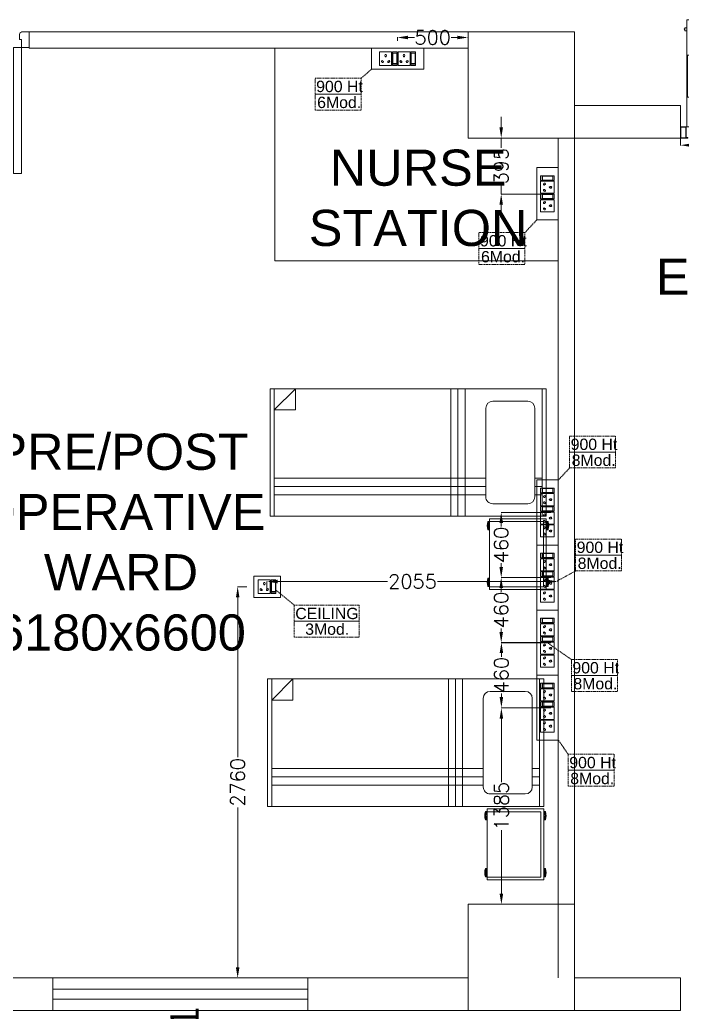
# Model space of a CAD drawing. Extents: x 3505867 to 4040009, y -660366 to -590408.
# Drawn here: x 3628198 to 3632873, y -613195 to -606194 of the extents above; entities that cross this region are included whole.
import ezdxf

# ---------------------------------------------------------------- set-up
doc = ezdxf.new("R2010")
doc.units = 0
doc.header["$LTSCALE"] = 6
doc.header["$MEASUREMENT"] = 0
doc.linetypes.add('1', pattern=[0])
doc.linetypes.add('DASHED2', pattern=[0.375, 0.25, -0.125])
doc.layers.get('0').update_dxf_attribs({"linetype": 'CONTINUOUS', "lineweight": 0})
doc.layers.get('Defpoints').update_dxf_attribs({"linetype": 'CONTINUOUS', "lineweight": 0})
doc.layers.add('CFT_LOOPING', color=7, linetype='1', lineweight=0, true_color=0xd6d600)
doc.layers.add('ELE-6A AC SOCKET', color=7, linetype='CONTINUOUS', lineweight=0, true_color=0x00ceb6)
for name, color, linetype, lineweight in [('COL', 5, 'CONTINUOUS', 0), ('DIM', 7, 'CONTINUOUS', 0), ('DOOR', 44, 'CONTINUOUS', 0), ('Double Leaf Door', 4, 'CONTINUOUS', 0), ('ELE-2NOS OF 6-16 RAW POWER SOCKET', 1, 'CONTINUOUS', 0), ('ELE-3NOS 6-16A POWER SOCKET', 5, 'CONTINUOUS', 0), ('ELE-8M 6-16A UPS SOCKET', 223, 'CONTINUOUS', 0), ('ELE-CABLE TRAY', 31, 'CONTINUOUS', 0), ('ELE. 2N0S OF 6-16 UPS SOCKETS', 191, 'CONTINUOUS', 0), ('furniture', 33, 'CONTINUOUS', 0), ('JOINERY', 7, 'CONTINUOUS', 0), ('TEXT', 5, 'CONTINUOUS', 0), ('WALL', 10, 'CONTINUOUS', 0), ('Window', 161, 'CONTINUOUS', 0)]:
    doc.layers.add(name, color=color, linetype=linetype, lineweight=lineweight)
doc.styles.add('ARIAL', font='arial.ttf')
doc.styles.add('ROMANS', font='romans.shx')
doc.styles.get("Standard").update_dxf_attribs({"font": 'SIMPLEX'})
doc.dimstyles.new('AEPL1', dxfattribs={"dimtxt": 100, "dimasz": 75, "dimexe": 1.25, "dimexo": 50, "dimtad": 0, "dimdec": 0, "dimtxsty": 'ROMANS', "dimcen": 2.5, "dimclrd": 7, "dimclre": 7, "dimadec": 0, "dimazin": 0, "dimtfac": 1, "dimtdec": 0, "dimtmove": 0, "dimatfit": 3, "dimfxl": 1, "dimlwd": 0, "dimlwe": 0, "dimarcsym": 0})

# ---------------------------------------------------------------- blocks, each defined once
blk = doc.blocks.new('1000')
at = {"layer": 'DOOR'}
for p, q in [((0, -111.1, 0), (0, 0)), ((0, 0), (55.2, 0, 0)), ((944.8, 0, 0), (944.8, -2.5, 0)), ((1000, 0), (944.8, 0, 0)), ((1000, -111.1, 0), (1000, 0)), ((55.2, 0, 0), (55.2, -2.5, 0)), ((70.2, -55, 0), (55.2, -55, 0)), ((55.2, -55, 0), (55.2, -111.1, 0)), ((70.2, -15, 0), (67.7, -15, 0)), ((70.2, -15, 0), (70.2, -55, 0)), ((929.8, -15, 0), (929.8, -55, 0)), ((929.8, -15, 0), (932.3, -15, 0)), ((929.8, -55, 0), (944.8, -55, 0)), ((944.8, -55, 0), (944.7, -111.1, 0)), ((55.2, -111.1, 0), (0, -111.1, 0)), ((55.2, -111.1, 0), (55.2, -1000.6, 0)), ((111.3, -111.1, 0), (55.2, -111.1, 0)), ((111.3, -1000.6, 0), (111.3, -111.1, 0)), ((944.7, -111.1, 0), (1000, -111.1, 0)), ((55.2, -1000.6, 0), (111.3, -1000.6, 0))]:
    blk.add_line(p, q, dxfattribs=at)
for centre, start_param, end_param in [((55.2, -15, 0), 3.926897, 5.497693), ((944.8, -15, 0), -0.785492, 0.785304)]:
    blk.add_ellipse(centre, major_axis=(-8.84, 8.84, 0), ratio=1, start_param=start_param, end_param=end_param, dxfattribs=at)
at = {"layer": 'DOOR', "color": 145}
blk.add_ellipse((71.4, -128.1, 0), major_axis=(597.3, 637.4, 0), ratio=0.999944, start_param=3.940126, end_param=5.484659, dxfattribs=at)
blk = doc.blocks.new('A$C45A5314D')
at = {"layer": 'furniture', "color": 117, "ltscale": 0.75}
for p, q in [((-1962.2, 946.4), (-1950, 946.4)), ((-1962.2, 946.4), (-1962.2, 887.3)), ((-1962.2, 945.5), (-1950, 945.5)), ((-1962.2, 944.4), (-1950, 944.4)), ((-1962.2, 943.2), (-1950, 943.2)), ((-1962.2, 941.5), (-1950, 941.5)), ((-1962.2, 939.2), (-1950, 939.2)), ((-1962.2, 936.2), (-1950, 936.2)), ((-1962.2, 932), (-1950, 932)), ((-1962.2, 927.1), (-1950, 927.1)), ((-1962.2, 920.9), (-1950, 920.9)), ((-1962.2, 912.9), (-1950, 912.9)), ((-1950, 467.5), (-1950, 967.5)), ((-1950, 967.5), (-1550, 967.5)), ((-1930.3, 947.8), (-1930.3, 487.2)), ((-1930.3, 947.8), (-1550, 947.8)), ((-1550, 967.5), (-1550, 467.5)), ((-1537.8, 946.4), (-1550, 946.4)), ((-1537.8, 945.5), (-1550, 945.5)), ((-1537.8, 944.4), (-1550, 944.4)), ((-1537.8, 943.2), (-1550, 943.2)), ((-1537.8, 941.5), (-1550, 941.5)), ((-1537.8, 939.2), (-1550, 939.2)), ((-1537.8, 936.2), (-1550, 936.2)), ((-1537.8, 932), (-1550, 932)), ((-1537.8, 927.1), (-1550, 927.1)), ((-1537.8, 920.9), (-1550, 920.9)), ((-1537.8, 912.9), (-1550, 912.9)), ((-1537.8, 946.4), (-1537.8, 887.3)), ((-1962.2, 906.7), (-1950, 906.7)), ((-1962.2, 901.8), (-1950, 901.8)), ((-1962.2, 897.6), (-1950, 897.6)), ((-1962.2, 894.6), (-1950, 894.6)), ((-1962.2, 892.3), (-1950, 892.3)), ((-1962.2, 890.6), (-1950, 890.6)), ((-1962.2, 889.4), (-1950, 889.4)), ((-1962.2, 888.2), (-1950, 888.2)), ((-1962.2, 887.3), (-1950, 887.3)), ((-1537.8, 906.7), (-1550, 906.7)), ((-1537.8, 901.8), (-1550, 901.8)), ((-1537.8, 897.6), (-1550, 897.6)), ((-1537.8, 894.6), (-1550, 894.6)), ((-1537.8, 892.3), (-1550, 892.3)), ((-1537.8, 890.6), (-1550, 890.6)), ((-1537.8, 889.4), (-1550, 889.4)), ((-1537.8, 888.2), (-1550, 888.2)), ((-1537.8, 887.3), (-1550, 887.3)), ((-1962.2, 545.4), (-1950, 545.4)), ((-1962.2, 545.4), (-1962.2, 486.3)), ((-1962.2, 544.5), (-1950, 544.5)), ((-1962.2, 543.4), (-1950, 543.4)), ((-1962.2, 542.2), (-1950, 542.2)), ((-1962.2, 540.4), (-1950, 540.4)), ((-1962.2, 538.1), (-1950, 538.1)), ((-1962.2, 535.2), (-1950, 535.2)), ((-1962.2, 531), (-1950, 531)), ((-1962.2, 526.1), (-1950, 526.1)), ((-1962.2, 519.9), (-1950, 519.9)), ((-1962.2, 511.9), (-1950, 511.9)), ((-1962.2, 505.7), (-1950, 505.7)), ((-1962.2, 500.7), (-1950, 500.7)), ((-1962.2, 496.6), (-1950, 496.6)), ((-1962.2, 493.6), (-1950, 493.6)), ((-1962.2, 491.3), (-1950, 491.3)), ((-1537.8, 545.4), (-1550, 545.4)), ((-1537.8, 544.5), (-1550, 544.5)), ((-1537.8, 543.4), (-1550, 543.4)), ((-1537.8, 542.2), (-1550, 542.2)), ((-1537.8, 540.4), (-1550, 540.4)), ((-1537.8, 538.1), (-1550, 538.1)), ((-1537.8, 535.2), (-1550, 535.2)), ((-1537.8, 531), (-1550, 531)), ((-1537.8, 526.1), (-1550, 526.1)), ((-1537.8, 519.9), (-1550, 519.9)), ((-1537.8, 511.9), (-1550, 511.9)), ((-1537.8, 505.7), (-1550, 505.7)), ((-1537.8, 500.7), (-1550, 500.7)), ((-1537.8, 496.6), (-1550, 496.6)), ((-1537.8, 493.6), (-1550, 493.6)), ((-1537.8, 491.3), (-1550, 491.3)), ((-1537.8, 545.4), (-1537.8, 486.3)), ((-1962.2, 489.6), (-1950, 489.6)), ((-1962.2, 488.4), (-1950, 488.4)), ((-1962.2, 487.2), (-1950, 487.2)), ((-1962.2, 486.3), (-1950, 486.3)), ((-1962.2, 486.3), (-1950, 486.3)), ((-1550, 467.5), (-1950, 467.5)), ((-1550, 487.2), (-1930.3, 487.2)), ((-1537.8, 489.6), (-1550, 489.6)), ((-1537.8, 488.4), (-1550, 488.4)), ((-1537.8, 487.2), (-1550, 487.2)), ((-1537.8, 486.3), (-1550, 486.3))]:
    blk.add_line(p, q, dxfattribs=at)
at = {"layer": 'furniture', "color": 117}
for p, q in [((0, 450), (-1950, 450)), ((-1950, 450), (-1950, -450)), ((-1920.5, 450), (-1920.5, -450)), ((-1376.5, -450), (-1376.5, 450)), ((-1326.5, -450), (-1326.5, 450)), ((-1276.5, -450), (-1276.5, 450)), ((-29.5, -450), (-29.5, 450)), ((0, -450), (0, 450)), ((-1572.3, 361.9), (-1819.8, 361.9)), ((-1920.5, 300), (-1869, 300)), ((-1869, 312.7), (-1869, -312.7)), ((-1523.1, 312.7), (-1523.1, -312.7)), ((-1523.1, 300), (-29.5, 300)), ((-1920.5, 240.9), (-1869, 240.9)), ((-1523.1, 240.9), (-29.5, 240.9)), ((-1920.5, 181.9), (-1869, 181.9)), ((-1523.1, 181.9), (-29.5, 181.9)), ((-179.5, -450), (-29.5, -300)), ((-179.5, -450), (-179.5, -300)), ((-29.5, -300), (-179.5, -300)), ((-1819.8, -361.9), (-1572.3, -361.9)), ((-1950, -450), (0, -450))]:
    blk.add_line(p, q, dxfattribs=at)
at = {"layer": 'furniture', "color": 117, "ltscale": 0.75}
for centre, start, end in [((-1876, 916.9), 161.07537, 198.92466), ((-1624, 916.9), 341.07537, 18.92466), ((-1876, 515.9), 161.07537, 198.92466), ((-1624, 515.9), 341.07537, 18.92466)]:
    blk.add_arc(centre, 91.1, start, end, dxfattribs=at)
at = {"layer": 'furniture', "color": 117}
for centre, start, end in [((-1819.8, 312.7), 90.00001, 180.00001), ((-1572.3, 312.7), 0.00001, 90.00001), ((-1819.8, -312.7), 180.00001, 270.00001), ((-1572.3, -312.7), 270.00001, 0.00001)]:
    blk.add_arc(centre, 49.2, start, end, dxfattribs=at)
blk = doc.blocks.new('*D606')
at = {"layer": 'Defpoints', "color": 0, "linetype": 'ByBlock', "transparency": 16777216}
for p in [(-8510, 7025), (-7055, 7025), (-7055, 6860)]:
    blk.add_point(p, dxfattribs=at)
at = {"layer": 'DIM', "color": 7, "linetype": 'ByBlock', "lineweight": 0, "transparency": 16777216}
for p, q in [((-8510, 6975), (-8510, 6858.8)), ((-7055, 6975), (-7055, 6858.8)), ((-8435, 6860), (-7952.2, 6860)), ((-7130, 6860), (-7612.8, 6860))]:
    blk.add_line(p, q, dxfattribs=at)
at = {"layer": 'DIM', "color": 7, "linetype": 'ByBlock', "transparency": 16777216}
for points in [[(-8435, 6872.5), (-8435, 6847.5), (-8510, 6860)], [(-7130, 6872.5), (-7130, 6847.5), (-7055, 6860)]]:
    blk.add_solid(points, dxfattribs=at)
at = {"layer": 'DIM', "color": 0, "linetype": 'ByBlock', "transparency": 16777216, "insert": (-7782.5, 6860), "char_height": 100, "attachment_point": 5, "style": 'ROMANS'}
blk.add_mtext('1455', dxfattribs=at)
blk = doc.blocks.new('2000x80')
at = {"layer": 'Double Leaf Door'}
for points in [[(104210, -25357.6), (104215, -25357.6), (104215, -25061.1), (104210, -25061.1)], [(104253.7, -25061.1), (104248.7, -25061.1), (104248.7, -25357.6), (104253.7, -25357.6)], [(105533.1, -25061.1), (105538, -25061.1), (105538, -25357.6), (105533.1, -25357.6)], [(105576.7, -25357.6), (105571.8, -25357.6), (105571.8, -25061.1), (105576.7, -25061.1)]]:
    blk.add_hatch(color=6, dxfattribs=at).paths.add_polyline_path(points)
at = {"layer": 'Double Leaf Door', "color": 8}
for p, q in [((104210, -25567.2), (104210, -24813)), ((104210, -24813), (104253.7, -24813)), ((104231.9, -25061.1), (104231.9, -24813)), ((104253.7, -24813), (104253.7, -25567.2)), ((105576.7, -24813), (105533.1, -24813)), ((105533.1, -24813), (105533.1, -25567.2)), ((105554.9, -25061.1), (105554.9, -24813)), ((105576.7, -25567.2), (105576.7, -24813)), ((104195.7, -24870.5), (104195.7, -24888.5)), ((104210, -24868.6), (104197.6, -24868.6)), ((104197.6, -24890.5), (104210, -24890.5)), ((104210, -24868.6), (104210, -24890.5)), ((105576.7, -24868.6), (105589.2, -24868.6)), ((105576.7, -24868.6), (105576.7, -24890.5)), ((105589.2, -24890.5), (105576.7, -24890.5)), ((105591.1, -24870.5), (105591.1, -24888.5)), ((104231.9, -25567.2), (104231.9, -25357.6)), ((105554.9, -25567.2), (105554.9, -25357.6)), ((104165.9, -25567.2), (104165.9, -25647.2)), ((104206.1, -25567.2), (104165.9, -25567.2)), ((104167.9, -25569.2), (104167.9, -25645.3)), ((104204.1, -25569.2), (104167.9, -25569.2)), ((104204.1, -25644.3), (104204.1, -25569.2)), ((104206.1, -25642.3), (104206.1, -25567.2)), ((104253.7, -25567.2), (104210, -25567.2)), ((105533.1, -25567.2), (105576.7, -25567.2)), ((105580.7, -25642.3), (105580.7, -25567.2)), ((105580.7, -25567.2), (105620.9, -25567.2)), ((105582.7, -25644.3), (105582.7, -25569.2)), ((105582.7, -25569.2), (105618.9, -25569.2)), ((105618.9, -25569.2), (105618.9, -25645.3)), ((105620.9, -25567.2), (105620.9, -25647.2)), ((104165.9, -25647.2), (104206.1, -25647.2)), ((104167.9, -25645.3), (104206.1, -25645.3)), ((104216, -25644.3), (104204.1, -25644.3)), ((104218, -25642.3), (104206.1, -25642.3)), ((104206.1, -25645.3), (104216, -25645.3)), ((104206.1, -25647.2), (104218, -25647.2)), ((104216, -25645.3), (104216, -25644.3)), ((104218, -25647.2), (104218, -25642.3)), ((105568.8, -25647.2), (105568.8, -25642.3)), ((105568.8, -25642.3), (105580.7, -25642.3)), ((105580.7, -25647.2), (105568.8, -25647.2)), ((105570.8, -25645.3), (105570.8, -25644.3)), ((105570.8, -25644.3), (105582.7, -25644.3)), ((105580.7, -25645.3), (105570.8, -25645.3)), ((105618.9, -25645.3), (105580.7, -25645.3)), ((105620.9, -25647.2), (105580.7, -25647.2))]:
    blk.add_line(p, q, dxfattribs=at)
at = {"layer": 'Double Leaf Door', "color": 6}
for p, q in [((104253.7, -25061.1), (104210, -25061.1)), ((104210, -25061.1), (104210, -25357.6)), ((104215, -25357.6), (104215, -25061.1)), ((104248.7, -25357.6), (104248.7, -25061.1)), ((104253.7, -25357.6), (104253.7, -25061.1)), ((105533.1, -25357.6), (105533.1, -25061.1)), ((105533.1, -25061.1), (105576.7, -25061.1)), ((105538, -25357.6), (105538, -25061.1)), ((105571.8, -25357.6), (105571.8, -25061.1)), ((105576.7, -25061.1), (105576.7, -25357.6)), ((104210, -25357.6), (104253.7, -25357.6)), ((105576.7, -25357.6), (105533.1, -25357.6))]:
    blk.add_line(p, q, dxfattribs=at)
at = {"layer": 'Double Leaf Door', "color": 6, "ltscale": 100}
for p, q in [((104248.7, -25061.1), (104248.7, -25357.6)), ((105538, -25061.1), (105538, -25357.6))]:
    blk.add_line(p, q, dxfattribs=at)
at = {"layer": 'Double Leaf Door', "color": 6}
for points in [[(104210, -25061.1), (104210, -25357.6), (104215, -25357.6), (104215, -25061.1), (104210, -25061.1)], [(104253.7, -25061.1), (104253.7, -25357.6), (104248.7, -25357.6), (104248.7, -25061.1), (104253.7, -25061.1)], [(105533.1, -25061.1), (105533.1, -25357.6), (105538, -25357.6), (105538, -25061.1), (105533.1, -25061.1)], [(105576.7, -25061.1), (105576.7, -25357.6), (105571.8, -25357.6), (105571.8, -25061.1), (105576.7, -25061.1)]]:
    blk.add_lwpolyline(points, dxfattribs=at)
at = {"layer": 'Double Leaf Door', "ltscale": 5000}
for points in [[(104210, -25061.1), (104210, -25357.6), (104215, -25357.6), (104215, -25061.1), (104210, -25061.1)], [(105576.7, -25061.1), (105576.7, -25357.6), (105571.8, -25357.6), (105571.8, -25061.1), (105576.7, -25061.1)]]:
    blk.add_lwpolyline(points, dxfattribs=at)
at = {"layer": 'Double Leaf Door', "color": 8}
for centre, radius, start, end in [((104143.8, -25554.6), 749.7, 359.03214, 81.57239), ((105589, -25508.8), 698.1, 94.59437, 184.8011), ((104195.7, -24879.5), 3.72, 90, 270), ((104197.6, -24870.5), 1.98, 90, 180), ((104197.6, -24888.5), 1.98, 180, 270), ((105589.2, -24870.5), 1.98, 0, 90), ((105589.2, -24888.5), 1.98, 270, 0), ((105591.1, -24879.5), 3.72, 270, 90)]:
    blk.add_arc(centre, radius, start, end, dxfattribs=at)
blk = doc.blocks.new('5Y3AQY')
at = {"layer": 'ELE. 2N0S OF 6-16 UPS SOCKETS', "color": 72, "lineweight": 0}
for p, q in [((-311.5, -26.5), (-277.7, -26.5)), ((-311.5, -123.5), (-311.5, -26.5)), ((-311.5, -123.5), (-311.5, -26.5)), ((-308.7, -37), (-280.5, -37)), ((-308.7, -113), (-308.7, -37)), ((-308.7, -40.4), (-280.5, -40.4)), ((-280.5, -37), (-280.5, -113)), ((-277.7, -26.5), (-277.7, -123.5)), ((-272.1, -26.5), (-272.1, -123.5)), ((-187.1, -26.5), (-272.1, -26.5)), ((-187.1, -123.5), (-187.1, -26.5)), ((-181.4, -26.5), (-147.6, -26.5)), ((-181.4, -123.5), (-181.4, -26.5)), ((-181.4, -123.5), (-181.4, -26.5)), ((-178.6, -37), (-150.4, -37)), ((-178.6, -113), (-178.6, -37)), ((-178.6, -40.4), (-150.4, -40.4)), ((-150.4, -37), (-150.4, -113)), ((-147.6, -26.5), (-147.6, -123.5)), ((-57, -26.5), (-142, -26.5)), ((-142, -26.5), (-142, -123.5)), ((-57, -123.5), (-57, -26.5)), ((-311.5, -123.5), (-277.7, -123.5)), ((-277.7, -123.5), (-311.5, -123.5)), ((-280.5, -113), (-308.7, -113)), ((-272.1, -123.5), (-187.1, -123.5)), ((-181.4, -123.5), (-147.6, -123.5)), ((-147.6, -123.5), (-181.4, -123.5)), ((-150.4, -113), (-178.6, -113)), ((-142, -123.5), (-57, -123.5))]:
    blk.add_line(p, q, dxfattribs=at)
blk.add_lwpolyline([(-368.5, 0), (0, 0), (0, -150), (-368.5, -150)], close=True, dxfattribs=at)
for centre, radius, start, end in [((-253.8, -56.1), 5.7, 87.48997, 354.73109), ((-249.3, -52.1), 4.6, 284.90486, 157.31619), ((-209.8, -52.1), 4.6, 22.68381, 255.09514), ((-205.3, -56.1), 5.7, 185.26891, 92.51003), ((-123.7, -56.1), 5.7, 87.48997, 354.73109), ((-119.2, -52.1), 4.6, 284.90486, 157.31619), ((-79.7, -52.1), 4.6, 22.68381, 255.09514), ((-75.2, -56.1), 5.7, 185.26891, 92.51003), ((-229.6, -99), 6.62, 127.15837, 52.84163), ((-229.6, -92.3), 4.22, 341.40312, 198.59688), ((-99.5, -99), 6.62, 127.15837, 52.84163), ((-99.5, -92.3), 4.22, 341.40312, 198.59688)]:
    blk.add_arc(centre, radius, start, end, dxfattribs=at)
blk = doc.blocks.new('RTUH 6U')
at = {"layer": 'ELE-2NOS OF 6-16 RAW POWER SOCKET', "color": 30, "lineweight": 0, "ltscale": 300}
for p, q in [((-311.5, -26.5), (-226.5, -26.5)), ((-311.5, -123.5), (-311.5, -26.5)), ((-226.5, -26.5), (-226.5, -123.5)), ((-187.1, -26.5), (-220.9, -26.5)), ((-220.9, -26.5), (-220.9, -123.5)), ((-189.9, -37), (-218, -37)), ((-218, -37), (-218, -113)), ((-189.9, -40.4), (-218, -40.4)), ((-189.9, -113), (-189.9, -37)), ((-187.1, -123.5), (-187.1, -26.5)), ((-187.1, -123.5), (-187.1, -26.5)), ((-181.4, -123.5), (-181.4, -26.5)), ((-181.4, -26.5), (-96.4, -26.5)), ((-96.4, -26.5), (-96.4, -123.5)), ((-57, -26.5), (-90.8, -26.5)), ((-90.8, -26.5), (-90.8, -123.5)), ((-59.8, -37), (-88, -37)), ((-88, -37), (-88, -113)), ((-59.8, -40.4), (-88, -40.4)), ((-59.8, -113), (-59.8, -37)), ((-57, -123.5), (-57, -26.5)), ((-57, -123.5), (-57, -26.5)), ((-226.5, -123.5), (-311.5, -123.5)), ((-187.1, -123.5), (-220.9, -123.5)), ((-220.9, -123.5), (-187.1, -123.5)), ((-218, -113), (-189.9, -113)), ((-96.4, -123.5), (-181.4, -123.5)), ((-57, -123.5), (-90.8, -123.5)), ((-90.8, -123.5), (-57, -123.5)), ((-88, -113), (-59.8, -113))]:
    blk.add_line(p, q, dxfattribs=at)
blk.add_lwpolyline([(0, 0), (-368.5, 0), (-368.5, -150), (0, -150)], close=True, dxfattribs=at)
for centre, radius, start, end in [((-293.2, -56.1), 5.7, 87.48997, 354.73109), ((-288.7, -52.1), 4.6, 284.90486, 157.31619), ((-249.3, -52.1), 4.6, 22.68381, 255.09514), ((-244.8, -56.1), 5.7, 185.26891, 92.51003), ((-163.1, -56.1), 5.7, 87.48997, 354.73109), ((-158.6, -52.1), 4.6, 284.90486, 157.31619), ((-119.2, -52.1), 4.6, 22.68381, 255.09514), ((-114.7, -56.1), 5.7, 185.26891, 92.51003), ((-269, -99), 6.62, 127.15837, 52.84163), ((-269, -92.3), 4.22, 341.40312, 198.59688), ((-138.9, -99), 6.62, 127.15837, 52.84163), ((-138.9, -92.3), 4.22, 341.40312, 198.59688)]:
    blk.add_arc(centre, radius, start, end, dxfattribs=at)
blk = doc.blocks.new('543WYH')
at = {"layer": 'ELE-2NOS OF 6-16 RAW POWER SOCKET', "color": 30, "linetype": 'ByBlock', "lineweight": 0}
for p, q in [((-123.5, -57), (-123.5, -90.8)), ((-26.5, -57), (-123.5, -57)), ((-26.5, -57), (-123.5, -57)), ((-113, -59.8), (-113, -88)), ((-37, -59.8), (-113, -59.8)), ((-109.6, -59.8), (-109.6, -88)), ((-37, -88), (-37, -59.8)), ((-26.5, -57), (-26.5, -90.8)), ((-26.5, -90.8), (-26.5, -57)), ((-123.5, -90.8), (-26.5, -90.8)), ((-123.5, -96.4), (-26.5, -96.4)), ((-123.5, -181.4), (-123.5, -96.4)), ((-113, -88), (-37, -88)), ((-26.5, -96.4), (-26.5, -181.4)), ((-26.5, -181.4), (-123.5, -181.4)), ((-123.5, -187.1), (-123.5, -220.9)), ((-26.5, -187.1), (-123.5, -187.1)), ((-26.5, -187.1), (-123.5, -187.1)), ((-113, -189.9), (-113, -218)), ((-37, -189.9), (-113, -189.9)), ((-109.6, -189.9), (-109.6, -218)), ((-37, -218), (-37, -189.9)), ((-26.5, -187.1), (-26.5, -220.9)), ((-26.5, -220.9), (-26.5, -187.1)), ((-123.5, -220.9), (-26.5, -220.9)), ((-123.5, -311.5), (-123.5, -226.5)), ((-123.5, -226.5), (-26.5, -226.5)), ((-113, -218), (-37, -218)), ((-26.5, -226.5), (-26.5, -311.5)), ((-26.5, -311.5), (-123.5, -311.5)), ((-123.5, -402.2), (-123.5, -317.1)), ((-123.5, -317.1), (-26.5, -317.1)), ((-26.5, -317.1), (-26.5, -402.2)), ((-26.5, -402.2), (-123.5, -402.2))]:
    blk.add_line(p, q, dxfattribs=at)
blk.add_lwpolyline([(-150, 0), (-150, -459.1), (0, -459.1), (0, 0)], close=True, dxfattribs=at)
for centre, radius, start, end in [((-97.9, -119.2), 4.6, 112.68381, 345.09514), ((-93.9, -114.7), 5.7, 275.26891, 182.51003), ((-57.7, -138.9), 4.22, 71.40312, 288.59688), ((-51, -138.9), 6.62, 217.15837, 142.84163), ((-97.9, -158.6), 4.6, 14.90486, 247.31619), ((-93.9, -163.1), 5.7, 177.48997, 84.73109), ((-97.9, -249.3), 4.6, 112.68381, 345.09514), ((-93.9, -244.8), 5.7, 275.26891, 182.51003), ((-57.7, -269), 4.22, 71.40312, 288.59688), ((-51, -269), 6.62, 217.15837, 142.84163), ((-97.9, -288.7), 4.6, 14.90486, 247.31619), ((-97.9, -339.9), 4.6, 112.68381, 345.09514), ((-93.9, -293.2), 5.7, 177.48997, 84.73109), ((-93.9, -335.4), 5.7, 275.26891, 182.51003), ((-97.9, -379.4), 4.6, 14.90486, 247.31619), ((-93.9, -383.9), 5.7, 177.48997, 84.73109), ((-57.7, -359.7), 4.22, 71.40312, 288.59688), ((-51, -359.7), 6.62, 217.15837, 142.84163)]:
    blk.add_arc(centre, radius, start, end, dxfattribs=at)
blk = doc.blocks.new('543E')
at = {"layer": 'ELE. 2N0S OF 6-16 UPS SOCKETS', "color": 72, "linetype": 'ByBlock', "lineweight": 0}
for p, q in [((-123.5, -57), (-123.5, -90.8)), ((-26.5, -57), (-123.5, -57)), ((-26.5, -57), (-123.5, -57)), ((-113, -59.8), (-113, -88)), ((-37, -59.8), (-113, -59.8)), ((-109.6, -59.8), (-109.6, -88)), ((-37, -88), (-37, -59.8)), ((-26.5, -57), (-26.5, -90.8)), ((-26.5, -90.8), (-26.5, -57)), ((-123.5, -90.8), (-26.5, -90.8)), ((-123.5, -96.4), (-26.5, -96.4)), ((-123.5, -181.4), (-123.5, -96.4)), ((-113, -88), (-37, -88)), ((-26.5, -96.4), (-26.5, -181.4)), ((-26.5, -181.4), (-123.5, -181.4)), ((-123.5, -187.1), (-123.5, -220.9)), ((-26.5, -187.1), (-123.5, -187.1)), ((-26.5, -187.1), (-123.5, -187.1)), ((-113, -189.9), (-113, -218)), ((-37, -189.9), (-113, -189.9)), ((-109.6, -189.9), (-109.6, -218)), ((-37, -218), (-37, -189.9)), ((-26.5, -187.1), (-26.5, -220.9)), ((-26.5, -220.9), (-26.5, -187.1)), ((-123.5, -220.9), (-26.5, -220.9)), ((-123.5, -311.5), (-123.5, -226.5)), ((-123.5, -226.5), (-26.5, -226.5)), ((-113, -218), (-37, -218)), ((-26.5, -226.5), (-26.5, -311.5)), ((-26.5, -311.5), (-123.5, -311.5)), ((-123.5, -402.2), (-123.5, -317.1)), ((-123.5, -317.1), (-26.5, -317.1)), ((-26.5, -317.1), (-26.5, -402.2)), ((-26.5, -402.2), (-123.5, -402.2))]:
    blk.add_line(p, q, dxfattribs=at)
blk.add_lwpolyline([(-150, 0), (-150, -459.1), (0, -459.1), (0, 0)], close=True, dxfattribs=at)
for centre, radius, start, end in [((-97.9, -119.2), 4.6, 112.68381, 345.09514), ((-93.9, -114.7), 5.7, 275.26891, 182.51003), ((-57.7, -138.9), 4.22, 71.40312, 288.59688), ((-51, -138.9), 6.62, 217.15837, 142.84163), ((-97.9, -158.6), 4.6, 14.90486, 247.31619), ((-93.9, -163.1), 5.7, 177.48997, 84.73109), ((-97.9, -249.3), 4.6, 112.68381, 345.09514), ((-93.9, -244.8), 5.7, 275.26891, 182.51003), ((-57.7, -269), 4.22, 71.40312, 288.59688), ((-51, -269), 6.62, 217.15837, 142.84163), ((-97.9, -288.7), 4.6, 14.90486, 247.31619), ((-97.9, -339.9), 4.6, 112.68381, 345.09514), ((-93.9, -293.2), 5.7, 177.48997, 84.73109), ((-93.9, -335.4), 5.7, 275.26891, 182.51003), ((-97.9, -379.4), 4.6, 14.90486, 247.31619), ((-93.9, -383.9), 5.7, 177.48997, 84.73109), ((-57.7, -359.7), 4.22, 71.40312, 288.59688), ((-51, -359.7), 6.62, 217.15837, 142.84163)]:
    blk.add_arc(centre, radius, start, end, dxfattribs=at)
blk = doc.blocks.new('EQ2WE')
at = {"layer": 'ELE-6A AC SOCKET', "lineweight": 0}
for p, q in [((-98.7, 169.5), (-215.4, 169.5)), ((-215.4, 169.5), (-215.4, 36.3)), ((-98.7, 36.3), (-98.7, 169.5)), ((-91, 36.3), (-91, 169.5)), ((-91, 169.5), (-44.6, 169.5)), ((-44.6, 169.5), (-91, 169.5)), ((-87.1, 50.8), (-87.1, 155)), ((-87.1, 155), (-48.5, 155)), ((-48.5, 155), (-48.5, 50.8)), ((-44.6, 169.5), (-44.6, 36.3)), ((-44.6, 169.5), (-44.6, 36.3)), ((-215.4, 36.3), (-98.7, 36.3)), ((-44.6, 36.3), (-91, 36.3)), ((-48.5, 55.5), (-87.1, 55.5)), ((-48.5, 50.8), (-87.1, 50.8))]:
    blk.add_line(p, q, dxfattribs=at)
blk.add_lwpolyline([(0, 0), (-257.3, 0), (-257.3, 205.9), (0, 205.9)], close=True, dxfattribs=at)
for centre, radius, start, end in [((-157.1, 135.8), 9.08, 307.15837, 232.84163), ((-157.1, 126.7), 5.79, 161.40312, 18.59688), ((-190.3, 76.9), 7.83, 5.26891, 272.51003), ((-184.2, 71.6), 6.31, 202.68381, 75.09514), ((-130, 71.6), 6.31, 104.90486, 337.31619), ((-123.8, 76.9), 7.83, 267.48997, 174.73109)]:
    blk.add_arc(centre, radius, start, end, dxfattribs=at)
blk = doc.blocks.new('*D319')
at = {"layer": 'Defpoints', "color": 0, "linetype": 'ByBlock', "transparency": 16777216}
for p in [(3631597.3, -611048.2), (3631997.2, -611048.2), (3631997.2, -612433.4)]:
    blk.add_point(p, dxfattribs=at)
at = {"layer": 'ELE-CABLE TRAY', "color": 7, "linetype": 'ByBlock', "lineweight": 0, "transparency": 16777216}
for p, q in [((3631947.2, -611048.2), (3631596, -611048.2)), ((3631597.3, -611123.2), (3631597.3, -611571.2)), ((3631597.3, -612358.4), (3631597.3, -611910.5)), ((3631947.2, -612433.4), (3631596, -612433.4))]:
    blk.add_line(p, q, dxfattribs=at)
at = {"layer": 'ELE-CABLE TRAY', "color": 7, "linetype": 'ByBlock', "transparency": 16777216}
for points in [[(3631609.8, -611123.2), (3631584.8, -611123.2), (3631597.3, -611048.2)], [(3631584.8, -612358.4), (3631609.8, -612358.4), (3631597.3, -612433.4)]]:
    blk.add_solid(points, dxfattribs=at)
at = {"layer": 'ELE-CABLE TRAY', "color": 0, "linetype": 'ByBlock', "transparency": 16777216, "insert": (3631597.3, -611740.8), "char_height": 100, "attachment_point": 5, "rotation": 90, "style": 'ROMANS'}
blk.add_mtext('1385', dxfattribs=at)
blk = doc.blocks.new('*D320')
at = {"layer": 'Defpoints', "color": 0, "linetype": 'ByBlock', "transparency": 16777216}
for p in [(3631597.3, -610587.1), (3631997.2, -610587.1), (3631997.2, -611047.2)]:
    blk.add_point(p, dxfattribs=at)
at = {"layer": 'ELE-CABLE TRAY', "color": 7, "linetype": 'ByBlock', "lineweight": 0, "transparency": 16777216}
for p, q in [((3631947.2, -610587.1), (3631596, -610587.1)), ((3631597.3, -610662.1), (3631597.3, -610688)), ((3631597.3, -610972.2), (3631597.3, -610946.4)), ((3631947.2, -611047.2), (3631596, -611047.2))]:
    blk.add_line(p, q, dxfattribs=at)
at = {"layer": 'ELE-CABLE TRAY', "color": 7, "linetype": 'ByBlock', "transparency": 16777216}
for points in [[(3631609.8, -610662.1), (3631584.8, -610662.1), (3631597.3, -610587.1)], [(3631584.8, -610972.2), (3631609.8, -610972.2), (3631597.3, -611047.2)]]:
    blk.add_solid(points, dxfattribs=at)
at = {"layer": 'ELE-CABLE TRAY', "color": 0, "linetype": 'ByBlock', "transparency": 16777216, "insert": (3631597.3, -610817.2), "char_height": 100, "attachment_point": 5, "rotation": 90, "style": 'ROMANS'}
blk.add_mtext('460', dxfattribs=at)
blk = doc.blocks.new('*D321')
at = {"layer": 'Defpoints', "color": 0, "linetype": 'ByBlock', "transparency": 16777216}
for p in [(3631596, -610128), (3631997.2, -610128), (3631997.2, -610588.1)]:
    blk.add_point(p, dxfattribs=at)
at = {"layer": 'ELE-CABLE TRAY', "color": 7, "linetype": 'ByBlock', "lineweight": 0, "transparency": 16777216}
for p, q in [((3631947.2, -610128), (3631594.8, -610128)), ((3631596, -610203), (3631596, -610228.8)), ((3631596, -610513.1), (3631596, -610487.2)), ((3631947.2, -610588.1), (3631594.8, -610588.1))]:
    blk.add_line(p, q, dxfattribs=at)
at = {"layer": 'ELE-CABLE TRAY', "color": 7, "linetype": 'ByBlock', "transparency": 16777216}
for points in [[(3631608.5, -610203), (3631583.5, -610203), (3631596, -610128)], [(3631583.5, -610513.1), (3631608.5, -610513.1), (3631596, -610588.1)]]:
    blk.add_solid(points, dxfattribs=at)
at = {"layer": 'ELE-CABLE TRAY', "color": 0, "linetype": 'ByBlock', "transparency": 16777216, "insert": (3631596, -610358), "char_height": 100, "attachment_point": 5, "rotation": 90, "style": 'ROMANS'}
blk.add_mtext('460', dxfattribs=at)
blk = doc.blocks.new('*D322')
at = {"layer": 'Defpoints', "color": 0, "linetype": 'ByBlock', "transparency": 16777216}
for p in [(3631596, -609668.8), (3631997.2, -609668.8), (3631997.2, -610129)]:
    blk.add_point(p, dxfattribs=at)
at = {"layer": 'ELE-CABLE TRAY', "color": 7, "linetype": 'ByBlock', "lineweight": 0, "transparency": 16777216}
for p, q in [((3631947.2, -609668.8), (3631594.8, -609668.8)), ((3631596, -609743.8), (3631596, -609769.7)), ((3631596, -610054), (3631596, -610028.1)), ((3631947.2, -610129), (3631594.8, -610129))]:
    blk.add_line(p, q, dxfattribs=at)
at = {"layer": 'ELE-CABLE TRAY', "color": 7, "linetype": 'ByBlock', "transparency": 16777216}
for points in [[(3631608.5, -609743.8), (3631583.5, -609743.8), (3631596, -609668.8)], [(3631583.5, -610054), (3631608.5, -610054), (3631596, -610129)]]:
    blk.add_solid(points, dxfattribs=at)
at = {"layer": 'ELE-CABLE TRAY', "color": 0, "linetype": 'ByBlock', "transparency": 16777216, "insert": (3631596, -609898.9), "char_height": 100, "attachment_point": 5, "rotation": 90, "style": 'ROMANS'}
blk.add_mtext('460', dxfattribs=at)
blk = doc.blocks.new('*D323')
at = {"layer": 'Defpoints', "color": 0, "linetype": 'ByBlock', "transparency": 16777216}
for p in [(3631596, -607028.3), (3631997.2, -607028.3), (3631997.2, -607423.8)]:
    blk.add_point(p, dxfattribs=at)
at = {"layer": 'ELE-CABLE TRAY', "color": 7, "linetype": 'ByBlock', "lineweight": 0, "transparency": 16777216}
for p, q in [((3631596, -606953.3), (3631596, -606878.3)), ((3631947.2, -607028.3), (3631594.8, -607028.3)), ((3631596, -607028.3), (3631596, -607096.8)), ((3631596, -607423.8), (3631596, -607355.2)), ((3631947.2, -607423.8), (3631594.8, -607423.8)), ((3631596, -607498.8), (3631596, -607573.8))]:
    blk.add_line(p, q, dxfattribs=at)
at = {"layer": 'ELE-CABLE TRAY', "color": 7, "linetype": 'ByBlock', "transparency": 16777216}
for points in [[(3631583.5, -606953.3), (3631608.5, -606953.3), (3631596, -607028.3)], [(3631608.5, -607498.8), (3631583.5, -607498.8), (3631596, -607423.8)]]:
    blk.add_solid(points, dxfattribs=at)
at = {"layer": 'ELE-CABLE TRAY', "color": 0, "linetype": 'ByBlock', "transparency": 16777216, "insert": (3631596, -607226), "char_height": 100, "attachment_point": 5, "rotation": 90, "style": 'ROMANS'}
blk.add_mtext('395', dxfattribs=at)
blk = doc.blocks.new('*D324')
at = {"layer": 'Defpoints', "color": 0, "linetype": 'ByBlock', "transparency": 16777216}
for p in [(3631362.2, -606318.8), (3630862.7, -606393.3), (3631362.2, -606393.3)]:
    blk.add_point(p, dxfattribs=at)
at = {"layer": 'ELE-CABLE TRAY', "color": 7, "linetype": 'ByBlock', "lineweight": 0, "transparency": 16777216}
for p, q in [((3630862.7, -606343.3), (3630862.7, -606317.5)), ((3630937.7, -606318.8), (3630983.2, -606318.8)), ((3631287.2, -606318.8), (3631241.6, -606318.8)), ((3631362.2, -606343.3), (3631362.2, -606317.5))]:
    blk.add_line(p, q, dxfattribs=at)
at = {"layer": 'ELE-CABLE TRAY', "color": 7, "linetype": 'ByBlock', "transparency": 16777216}
for points in [[(3630937.7, -606306.3), (3630937.7, -606331.3), (3630862.7, -606318.8)], [(3631287.2, -606331.3), (3631287.2, -606306.3), (3631362.2, -606318.8)]]:
    blk.add_solid(points, dxfattribs=at)
at = {"layer": 'ELE-CABLE TRAY', "color": 0, "linetype": 'ByBlock', "transparency": 16777216, "insert": (3631112.4, -606318.8), "char_height": 100, "attachment_point": 5, "style": 'ROMANS'}
blk.add_mtext('500', dxfattribs=at)
blk = doc.blocks.new('*D325')
at = {"layer": 'Defpoints', "color": 0, "linetype": 'ByBlock', "transparency": 16777216}
for p in [(3629850.4, -610193.7), (3629735.6, -612953.2), (3629850.4, -612953.2)]:
    blk.add_point(p, dxfattribs=at)
at = {"layer": 'ELE-CABLE TRAY', "color": 7, "linetype": 'ByBlock', "lineweight": 0, "transparency": 16777216}
for p, q in [((3629800.4, -610193.7), (3629734.3, -610193.7)), ((3629735.6, -610268.7), (3629735.6, -611396.7)), ((3629735.6, -612878.2), (3629735.6, -611750.3)), ((3629800.4, -612953.2), (3629734.3, -612953.2))]:
    blk.add_line(p, q, dxfattribs=at)
at = {"layer": 'ELE-CABLE TRAY', "color": 7, "linetype": 'ByBlock', "transparency": 16777216}
for points in [[(3629748.1, -610268.7), (3629723.1, -610268.7), (3629735.6, -610193.7)], [(3629723.1, -612878.2), (3629748.1, -612878.2), (3629735.6, -612953.2)]]:
    blk.add_solid(points, dxfattribs=at)
at = {"layer": 'ELE-CABLE TRAY', "color": 0, "linetype": 'ByBlock', "transparency": 16777216, "insert": (3629735.6, -611573.5), "char_height": 100, "attachment_point": 5, "rotation": 90, "style": 'ROMANS'}
blk.add_mtext('2760', dxfattribs=at)
blk = doc.blocks.new('*D326')
at = {"layer": 'Defpoints', "color": 0, "linetype": 'ByBlock', "transparency": 16777216}
for p in [(3631997.2, -610156.7), (3629942.1, -610268.7), (3631997.2, -610268.7)]:
    blk.add_point(p, dxfattribs=at)
at = {"layer": 'ELE-CABLE TRAY', "color": 7, "linetype": 'ByBlock', "lineweight": 0, "transparency": 16777216}
for p, q in [((3629942.1, -610218.7), (3629942.1, -610155.5)), ((3630017.1, -610156.7), (3630792.8, -610156.7)), ((3631922.2, -610156.7), (3631146.5, -610156.7)), ((3631997.2, -610218.7), (3631997.2, -610155.5))]:
    blk.add_line(p, q, dxfattribs=at)
at = {"layer": 'ELE-CABLE TRAY', "color": 7, "linetype": 'ByBlock', "transparency": 16777216}
for points in [[(3630017.1, -610144.2), (3630017.1, -610169.2), (3629942.1, -610156.7)], [(3631922.2, -610169.2), (3631922.2, -610144.2), (3631997.2, -610156.7)]]:
    blk.add_solid(points, dxfattribs=at)
at = {"layer": 'ELE-CABLE TRAY', "color": 0, "linetype": 'ByBlock', "transparency": 16777216, "insert": (3630969.7, -610156.7), "char_height": 100, "attachment_point": 5, "style": 'ROMANS'}
blk.add_mtext('2055', dxfattribs=at)
blk = doc.blocks.new('CIVIL IVF')
at = {"layer": 'COL', "color": 8, "elevation": 0}
blk.add_lwpolyline([(-10010, 7660.2), (-9260, 7660.2), (-9260, 6910.2), (-10010, 6910.2)], close=True, dxfattribs=at)
at = {"layer": 'COL', "color": 8}
blk.add_lwpolyline([(-9260, 1505), (-9260, 755), (-10010, 755), (-10010, 1505)], close=True, dxfattribs=at)
at = {"layer": 'furniture', "color": 8, "linetype": 'Continuous'}
for p in [(-11375, 7545.2), (-9375, 6045.2)]:
    blk.add_line(p, (-11375, 6045.2), dxfattribs=at)
at = {"layer": 'WALL', "color": 8, "linetype": 'ByBlock'}
for p, q in [((-13107.6, 7545.2, 0), (-13107.6, 7660.2, 0)), ((-10010, 7660.2, 0), (-13107.6, 7660.2, 0)), ((-10010, 7545.2, 0), (-13107.6, 7545.2, 0)), ((-8510, 7140), (-9260, 7140)), ((-8510, 7140), (-9260, 7140)), ((-8510, 6910), (-8510, 7140)), ((-8510, 6910), (-8510, 7140)), ((-9375, 1505), (-9375, 6910.2)), ((-9260, 755.2), (-9260, 6910.2)), ((-8510, 6910), (-9260, 6910)), ((-9260, 1505), (-9260, 1970.2)), ((-13440, 985.2), (-10010, 985.2)), ((-8510, 985.2), (-9260, 985.2)), ((-8510, 985.2), (-9260, 985.2)), ((-8510, 755.2), (-8510, 985.2)), ((-8510, 755.2), (-8510, 985.2)), ((-15555, 755.2), (-10010, 755.2)), ((-8510, 755.2), (-9260, 755.2)), ((-8510, 755.2), (-9260, 755.2))]:
    blk.add_line(p, q, dxfattribs=at)
at = {"layer": 'WALL', "color": 8, "lineweight": 0}
blk.add_line((-9375, 2485.2), (-9375, 985.2), dxfattribs=at)
at = {"layer": 'Window', "color": 8, "linetype": 'Continuous'}
for points in [[(-11142.5, 985.2), (-11142.5, 755.2), (-12942.5, 755.2), (-12942.5, 985.2)], [(-11142.5, 905.2), (-11142.5, 835.2), (-12942.5, 835.2), (-12942.5, 905.2)]]:
    blk.add_lwpolyline(points, close=True, dxfattribs=at)
at = {"layer": 'DOOR', "color": 8, "linetype": 'Continuous', "xscale": -1, "rotation": 359.9999867131476}
blk.add_blockref('1000', (-13107.6, 7660.2, 0), dxfattribs=at)
at = {"layer": 'Double Leaf Door', "color": 8}
blk.add_blockref('2000x80', (-112675.9, 32557.2), dxfattribs=at)
at = {"layer": 'furniture', "color": 8, "linetype": 'Continuous'}
for p, rotation in [((-11408.1, 4692.2), 180.0000131267695), ((-11425.9, 2644.8), 180.0000131267694)]:
    blk.add_blockref('A$C45A5314D', p, dxfattribs=dict(at, rotation=rotation))
at = {"layer": 'DIM', "color": 8, "char_height": 255, "attachment_point": 5, "style": 'ARIAL'}
for s, insert, width in [('NURSE STATION', (-10362.7, 6487.1), 2454.158), ('MAIN ENTRANCE', (-7704.9, 6142.7), 2770.907), ('PRE/POST \\POPERATIVE WARD\\P6180x6600', (-12460.2, 4057.9), 2454.158)]:
    blk.add_mtext(s, dxfattribs=dict(at, insert=insert, width=width))
at = {"layer": 'JOINERY', "color": 8, "style": 'ARIAL', "width": 1}
blk.add_text('W1', height=200, rotation=90, dxfattribs=at).set_placement((-11910.9, 363.6))
at = {"layer": 'DIM', "color": 8, "linetype": 'ByBlock'}
dim = blk.add_linear_dim(base=(-7055, 6860), p1=(-8510, 7025), p2=(-7055, 7025), dimstyle='AEPL1', dxfattribs=at)
dim.commit()
dim.dimension.update_dxf_attribs({"geometry": '*D606', "text_midpoint": (-7782.5, 6860), "dimtype": 160})

msp = doc.modelspace()

# ---------------------------------------------------------------- linework, layer by layer
at = {"layer": 'CFT_LOOPING', "color": 7, "linetype": 'DASHED2', "ltscale": 5}
for p, q in [((3630607.2, -606605.9, 0), (3630680.4, -606543.3, 0)), ((3631763.8, -607694.5), (3631847.2, -607605)), ((3632079, -609355.7), (3632000.2, -609440.3)), ((3632121.3, -610082.2), (3631991.3, -610152.7)), ((3630008.1, -610220.1), (3630134.9, -610323.9)), ((3632091.1, -610706.8), (3631925.2, -610591.2)), ((3632069.1, -611375.8), (3632000.2, -611276.8))]:
    msp.add_line(p, q, dxfattribs=at)
at = {"layer": 'CFT_LOOPING', "color": 7, "linetype": 'DASHED2', "ltscale": 5, "elevation": 0}
for points in [[(3630282.4, -606605.9), (3630607.2, -606605.9), (3630607.2, -606718.4), (3630282.4, -606718.4)], [(3630282.4, -606718.4), (3630607.2, -606718.4), (3630607.2, -606830.9), (3630282.4, -606830.9)], [(3631438.9, -607694.5), (3631763.8, -607694.5), (3631763.8, -607807), (3631438.9, -607807)], [(3631438.9, -607807), (3631763.8, -607807), (3631763.8, -607919.5), (3631438.9, -607919.5)], [(3632079, -609130.7), (3632403.9, -609130.7), (3632403.9, -609243.2), (3632079, -609243.2)], [(3632079, -609243.2), (3632403.9, -609243.2), (3632403.9, -609355.7), (3632079, -609355.7)], [(3632121.3, -609857.2), (3632446.1, -609857.2), (3632446.1, -609969.7), (3632121.3, -609969.7)], [(3632121.3, -609969.7), (3632446.1, -609969.7), (3632446.1, -610082.2), (3632121.3, -610082.2)], [(3632091.1, -610706.8), (3632415.9, -610706.8), (3632415.9, -610819.3), (3632091.1, -610819.3)], [(3632091.1, -610819.3), (3632415.9, -610819.3), (3632415.9, -610931.8), (3632091.1, -610931.8)], [(3632069.1, -611375.8), (3632393.9, -611375.8), (3632393.9, -611488.3), (3632069.1, -611488.3)], [(3632069.1, -611488.3), (3632393.9, -611488.3), (3632393.9, -611600.8), (3632069.1, -611600.8)]]:
    msp.add_lwpolyline(points, close=True, dxfattribs=at)
at = {"layer": 'CFT_LOOPING', "color": 7, "linetype": 'DASHED2', "ltscale": 5}
for points in [[(3630134.9, -610323.9), (3630594.2, -610323.9), (3630594.2, -610436.4), (3630134.9, -610436.4)], [(3630134.9, -610436.4), (3630594.2, -610436.4), (3630594.2, -610548.9), (3630134.9, -610548.9)]]:
    msp.add_lwpolyline(points, close=True, dxfattribs=at)

# ---------------------------------------------------------------- block references
at = {"linetype": 'ByBlock'}
msp.add_blockref('CIVIL IVF', (3641372.2, -613938.4), dxfattribs=at)
at = {"layer": 'ELE-2NOS OF 6-16 RAW POWER SOCKET', "color": 3, "linetype": 'ByBlock', "xscale": -1, "rotation": 180.0000000001378}
msp.add_blockref('RTUH 6U', (3631048.9, -606543.3, 0), dxfattribs=at)
at = {"layer": 'ELE-3NOS 6-16A POWER SOCKET', "color": 254, "linetype": 'ByBlock', "true_color": 0xdebad0}
for p in [(3631997.2, -609440.3), (3631997.2, -609899.4)]:
    msp.add_blockref('543WYH', p, dxfattribs=at)
at = {"layer": 'ELE-6A AC SOCKET', "color": 254, "linetype": 'ByBlock', "true_color": 0xdebad0, "xscale": 0.7286145446852714, "yscale": 0.7286145446852714, "zscale": 0.7286145446852714}
msp.add_blockref('EQ2WE', (3630037.9, -610268.7), dxfattribs=at)
at = {"layer": 'ELE-8M 6-16A UPS SOCKET', "color": 254, "linetype": 'ByBlock', "true_color": 0xdebad0}
for p in [(3631997.2, -610358.5), (3631997.2, -610817.7)]:
    msp.add_blockref('543E', p, dxfattribs=at)
at = {"layer": 'ELE. 2N0S OF 6-16 UPS SOCKETS', "color": 3, "linetype": 'ByBlock', "xscale": -1, "rotation": 90.00000000013772}
msp.add_blockref('5Y3AQY', (3631847.2, -607605), dxfattribs=at)

# ---------------------------------------------------------------- texts
at = {"layer": 'TEXT', "color": 7, "char_height": 80, "attachment_point": 1}
for s, insert, width in [('\\A1;{\\fArial|b0|i0|c0|p34;900 Ht\\P}', (3630289.8, -606623.9, 0), 8957.987), ('\\A1;{\\fArial|b0|i0|c0|p34;6Mod.\\P}', (3630296.8, -606736.4, 0), 352.575), ('\\A1;{\\fArial|b0|i0|c0|p34;900 Ht\\P}', (3631446.4, -607712.6), 8957.987), ('\\A1;{\\fArial|b0|i0|c0|p34;6Mod.\\P}', (3631453.4, -607825.1), 352.575), ('\\A1;{\\fArial|b0|i0|c0|p34;900 Ht\\P}', (3632086.5, -609148.7), 8957.987), ('\\A1;{\\fArial|b0|i0|c0|p34;8Mod.\\P}', (3632093.5, -609261.2), 352.575), ('\\A1;{\\fArial|b0|i0|c0|p34;900 Ht\\P}', (3632128.8, -609875.3), 8957.987), ('\\A1;{\\fArial|b0|i0|c0|p34;8Mod.\\P}', (3632135.8, -609987.8), 352.575), ('\\A1;{\\fArial|b0|i0|c0|p34;CEILING}', (3630142.3, -610342), 8957.987), ('\\A1;{\\fArial|b0|i0|c0|p34;3Mod.}', (3630212.3, -610452.6), 352.575), ('\\A1;{\\fArial|b0|i0|c0|p34;900 Ht\\P}', (3632098.5, -610724.9), 8957.987), ('\\A1;{\\fArial|b0|i0|c0|p34;8Mod.\\P}', (3632105.6, -610837.4), 352.575), ('\\A1;{\\fArial|b0|i0|c0|p34;900 Ht\\P}', (3632076.5, -611393.9), 8957.987), ('\\A1;{\\fArial|b0|i0|c0|p34;8Mod.\\P}', (3632083.5, -611506.4), 352.575)]:
    msp.add_mtext(s, dxfattribs=dict(at, insert=insert, width=width))

# ---------------------------------------------------------------- dimensions: what is measured, and where the dimension line sits
at = {"layer": 'ELE-CABLE TRAY', "color": 0, "linetype": 'ByBlock'}
for base, p1, p2, picture, middle in [((3631362.185482, -606318.787426), (3630862.685478, -606393.259229, 0), (3631362.185482, -606393.259229, 0), '*D324', (3631112.43548, -606318.787426)), ((3631997.2, -610156.7), (3629942.1, -610268.7), (3631997.2, -610268.7), '*D326', (3630969.7, -610156.7))]:
    dim = msp.add_linear_dim(base=base, p1=p1, p2=p2, dimstyle='AEPL1', dxfattribs=at)
    dim.commit()
    dim.dimension.update_dxf_attribs({"geometry": picture, "text_midpoint": middle})
for base, p1, p2, picture, middle in [((3631596.0060161, -607028.2592289), (3631997.185549, -607423.7592289), (3631997.1854734, -607028.2592289), '*D323', (3631596.0060161, -607226.0092289)), ((3631596, -609668.8), (3631997.2, -610129), (3631997.2, -609668.8), '*D322', (3631596, -609898.9)), ((3631596, -610128), (3631997.2, -610588.1), (3631997.2, -610128), '*D321', (3631596, -610358)), ((3629735.5766, -612953.2467), (3629850.383, -610193.6922), (3629850.383, -612953.2467), '*D325', (3629735.5766, -611573.4695)), ((3631597.3, -610587.1), (3631997.2, -611047.2), (3631997.2, -610587.1), '*D320', (3631597.3, -610817.2)), ((3631597.3, -611048.2), (3631997.2, -612433.4), (3631997.2, -611048.2), '*D319', (3631597.3, -611740.8))]:
    dim = msp.add_linear_dim(base=base, p1=p1, p2=p2, angle=90, dimstyle='AEPL1', dxfattribs=at)
    dim.commit()
    dim.dimension.update_dxf_attribs({"geometry": picture, "text_midpoint": middle})

doc.saveas('drawing.dxf')
